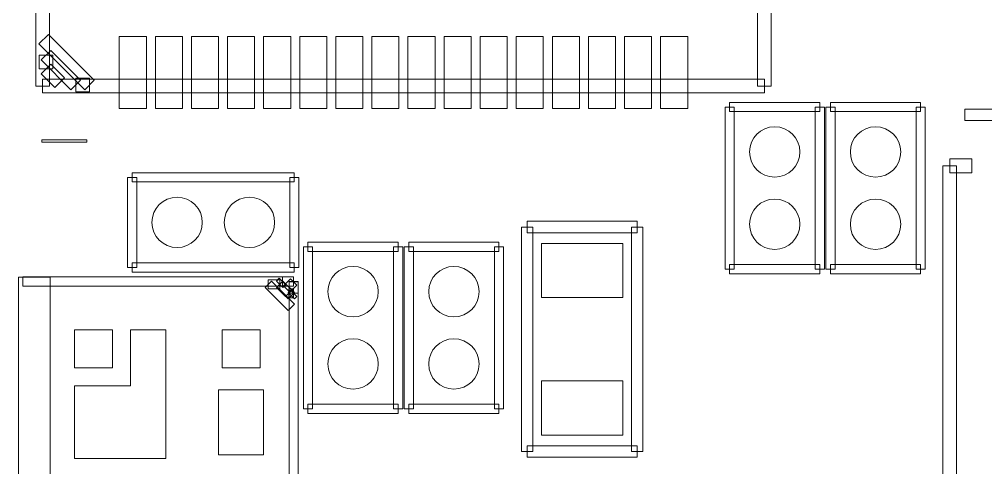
# Model space of a CAD drawing. Header units: millimetres. Extents: x -62 to 58, y -47 to 48.
# Drawn here: x -19.9 to -9.19, y -15.57 to -10.6 of the extents above; entities that cross this region are included whole.
import ezdxf

# ---------------------------------------------------------------- set-up
doc = ezdxf.new("R2010")
doc.units = ezdxf.units.MM
doc.header["$MEASUREMENT"] = 0
for name, color, linetype in [('BG_OUTLINE', 7, 'Continuous'), ('PG_SILKSCREEN_TOP', 7, 'Continuous'), ('PIN_SOLDERMASK_TOP', 7, 'Continuous')]:
    doc.layers.add(name, color=color, linetype=linetype)

msp = doc.modelspace()

# ---------------------------------------------------------------- linework, layer by layer
at = {"layer": 'BG_OUTLINE', "lineweight": 9}
msp.add_open_spline([(-39.9999, -35.8165), (-39.9999, -35.8165), (-39.9999, 34.1833), (-39.9999, 34.1833), (-39.9999, 34.1833), (-39.9999, 34.1833), (39.9999, 34.1833), (39.9999, 34.1833), (39.9999, 34.1833), (39.9999, 34.1833), (39.9999, -35.8165), (39.9999, -35.8165), (39.9999, -35.8165), (39.9999, -35.8165), (-39.9999, -35.8165), (-39.9999, -35.8165)], degree=3, knots=[0, 0, 0, 0, 0.25, 0.25, 0.25, 0.25, 0.5, 0.5, 0.5, 0.5, 0.75, 0.75, 0.75, 0.75, 1, 1, 1, 1], dxfattribs=at)
at = {"layer": 'PG_SILKSCREEN_TOP', "lineweight": 9}
for points in [[(-19.7213, -3.3406), (-19.7213, -3.3406), (-19.5713, -3.3406), (-19.5713, -3.3406), (-19.5713, -3.3406), (-19.5713, -3.3406), (-19.5713, -11.3405), (-19.5713, -11.3405), (-19.5713, -11.3405), (-19.5713, -11.3405), (-19.7213, -11.3405), (-19.7213, -11.3405), (-19.7213, -11.3405), (-19.7213, -11.3405), (-19.7213, -3.3406), (-19.7213, -3.3406)], [(-11.5714, -11.3405), (-11.5714, -11.3405), (-11.7214, -11.3405), (-11.7214, -11.3405), (-11.7214, -11.3405), (-11.7214, -11.3405), (-11.7214, -3.3406), (-11.7214, -3.3406), (-11.7214, -3.3406), (-11.7214, -3.3406), (-11.5714, -3.3406), (-11.5714, -3.3406), (-11.5714, -3.3406), (-11.5714, -3.3406), (-11.5714, -11.3405), (-11.5714, -11.3405)], [(-19.6872, -10.8734), (-19.6872, -10.8734), (-19.5811, -10.7673), (-19.5811, -10.7673), (-19.5811, -10.7673), (-19.5811, -10.7673), (-19.0731, -11.2753), (-19.0731, -11.2753), (-19.0731, -11.2753), (-19.0731, -11.2753), (-19.1792, -11.3814), (-19.1792, -11.3814), (-19.1792, -11.3814), (-19.1792, -11.3814), (-19.6872, -10.8734), (-19.6872, -10.8734)], [(-19.6838, -10.9982), (-19.6838, -10.9982), (-19.5337, -10.9982), (-19.5337, -10.9982), (-19.5337, -10.9982), (-19.5337, -10.9982), (-19.5337, -11.1506), (-19.5337, -11.1506), (-19.5337, -11.1506), (-19.5337, -11.1506), (-19.6838, -11.1506), (-19.6838, -11.1506), (-19.6838, -11.1506), (-19.6838, -11.1506), (-19.6838, -10.9982), (-19.6838, -10.9982)], [(-19.2255, -11.2753), (-19.2255, -11.2753), (-19.3316, -11.3814), (-19.3316, -11.3814), (-19.3316, -11.3814), (-19.3316, -11.3814), (-19.6618, -11.0512), (-19.6618, -11.0512), (-19.6618, -11.0512), (-19.6618, -11.0512), (-19.5557, -10.9451), (-19.5557, -10.9451), (-19.5557, -10.9451), (-19.5557, -10.9451), (-19.2255, -11.2753), (-19.2255, -11.2753)], [(-19.6618, -11.2036), (-19.6618, -11.2036), (-19.5557, -11.0975), (-19.5557, -11.0975), (-19.5557, -11.0975), (-19.5557, -11.0975), (-19.4033, -11.2499), (-19.4033, -11.2499), (-19.4033, -11.2499), (-19.4033, -11.2499), (-19.5094, -11.356), (-19.5094, -11.356), (-19.5094, -11.356), (-19.5094, -11.356), (-19.6618, -11.2036), (-19.6618, -11.2036)], [(-19.6463, -11.4155), (-19.6463, -11.4155), (-19.6463, -11.2655), (-19.6463, -11.2655), (-19.6463, -11.2655), (-19.6463, -11.2655), (-11.6464, -11.2655), (-11.6464, -11.2655), (-11.6464, -11.2655), (-11.6464, -11.2655), (-11.6464, -11.4155), (-11.6464, -11.4155), (-11.6464, -11.4155), (-11.6464, -11.4155), (-19.6463, -11.4155), (-19.6463, -11.4155)], [(-19.1262, -11.2533), (-19.1262, -11.2533), (-19.1262, -11.4034), (-19.1262, -11.4034), (-19.1262, -11.4034), (-19.1262, -11.4034), (-19.2786, -11.4034), (-19.2786, -11.4034), (-19.2786, -11.4034), (-19.2786, -11.4034), (-19.2786, -11.2533), (-19.2786, -11.2533), (-19.2786, -11.2533), (-19.2786, -11.2533), (-19.1262, -11.2533), (-19.1262, -11.2533)], [(-12.0314, -11.6238), (-12.0314, -11.6238), (-12.0314, -11.5222), (-12.0314, -11.5222), (-12.0314, -11.5222), (-12.0314, -11.5222), (-11.0317, -11.5222), (-11.0317, -11.5222), (-11.0317, -11.5222), (-11.0317, -11.5222), (-11.0317, -11.6238), (-11.0317, -11.6238), (-11.0317, -11.6238), (-11.0317, -11.6238), (-12.0314, -11.6238), (-12.0314, -11.6238)], [(-10.9138, -11.6238), (-10.9138, -11.6238), (-10.9138, -11.5222), (-10.9138, -11.5222), (-10.9138, -11.5222), (-10.9138, -11.5222), (-9.9141, -11.5222), (-9.9141, -11.5222), (-9.9141, -11.5222), (-9.9141, -11.5222), (-9.9141, -11.6238), (-9.9141, -11.6238), (-9.9141, -11.6238), (-9.9141, -11.6238), (-10.9138, -11.6238), (-10.9138, -11.6238)], [(-11.9806, -13.3697), (-11.9806, -13.3697), (-12.0822, -13.3697), (-12.0822, -13.3697), (-12.0822, -13.3697), (-12.0822, -13.3697), (-12.0822, -11.573), (-12.0822, -11.573), (-12.0822, -11.573), (-12.0822, -11.573), (-11.9806, -11.573), (-11.9806, -11.573), (-11.9806, -11.573), (-11.9806, -11.573), (-11.9806, -13.3697), (-11.9806, -13.3697)], [(-11.0825, -11.573), (-11.0825, -11.573), (-10.9809, -11.573), (-10.9809, -11.573), (-10.9809, -11.573), (-10.9809, -11.573), (-10.9809, -13.3697), (-10.9809, -13.3697), (-10.9809, -13.3697), (-10.9809, -13.3697), (-11.0825, -13.3697), (-11.0825, -13.3697), (-11.0825, -13.3697), (-11.0825, -13.3697), (-11.0825, -11.573), (-11.0825, -11.573)], [(-10.863, -13.3697), (-10.863, -13.3697), (-10.9646, -13.3697), (-10.9646, -13.3697), (-10.9646, -13.3697), (-10.9646, -13.3697), (-10.9646, -11.573), (-10.9646, -11.573), (-10.9646, -11.573), (-10.9646, -11.573), (-10.863, -11.573), (-10.863, -11.573), (-10.863, -11.573), (-10.863, -11.573), (-10.863, -13.3697), (-10.863, -13.3697)], [(-9.9649, -11.573), (-9.9649, -11.573), (-9.8633, -11.573), (-9.8633, -11.573), (-9.8633, -11.573), (-9.8633, -11.573), (-9.8633, -13.3697), (-9.8633, -13.3697), (-9.8633, -13.3697), (-9.8633, -13.3697), (-9.9649, -13.3697), (-9.9649, -13.3697), (-9.9649, -13.3697), (-9.9649, -13.3697), (-9.9649, -11.573), (-9.9649, -11.573)], [(-9.4234, -11.7221), (-9.4234, -11.7221), (-9.4234, -11.5951), (-9.4234, -11.5951), (-9.4234, -11.5951), (-9.4234, -11.5951), (-8.7376, -11.5951), (-8.7376, -11.5951), (-8.7376, -11.5951), (-8.7376, -11.5951), (-8.7376, -11.7221), (-8.7376, -11.7221), (-8.7376, -11.7221), (-8.7376, -11.7221), (-9.4234, -11.7221), (-9.4234, -11.7221)], [(-19.1556, -11.9634), (-19.1556, -11.9634), (-19.6555, -11.9634), (-19.6555, -11.9634), (-19.6555, -11.9634), (-19.6555, -11.9634), (-19.6555, -11.938), (-19.6555, -11.938), (-19.6555, -11.938), (-19.6555, -11.938), (-19.1556, -11.938), (-19.1556, -11.938), (-19.1556, -11.938), (-19.1556, -11.938), (-19.1556, -11.9634), (-19.1556, -11.9634)], [(-9.5923, -12.3012), (-9.5923, -12.3012), (-9.5923, -12.1488), (-9.5923, -12.1488), (-9.5923, -12.1488), (-9.5923, -12.1488), (-9.3472, -12.1488), (-9.3472, -12.1488), (-9.3472, -12.1488), (-9.3472, -12.1488), (-9.3472, -12.3012), (-9.3472, -12.3012), (-9.3472, -12.3012), (-9.3472, -12.3012), (-9.5923, -12.3012), (-9.5923, -12.3012)], [(-18.6529, -12.4033), (-18.6529, -12.4033), (-18.6529, -12.3017), (-18.6529, -12.3017), (-18.6529, -12.3017), (-18.6529, -12.3017), (-16.8562, -12.3017), (-16.8562, -12.3017), (-16.8562, -12.3017), (-16.8562, -12.3017), (-16.8562, -12.4033), (-16.8562, -12.4033), (-16.8562, -12.4033), (-16.8562, -12.4033), (-18.6529, -12.4033), (-18.6529, -12.4033)], [(-9.5161, -19.5249), (-9.5161, -19.5249), (-9.6685, -19.5249), (-9.6685, -19.5249), (-9.6685, -19.5249), (-9.6685, -19.5249), (-9.6685, -12.225), (-9.6685, -12.225), (-9.6685, -12.225), (-9.6685, -12.225), (-9.5161, -12.225), (-9.5161, -12.225), (-9.5161, -12.225), (-9.5161, -12.225), (-9.5161, -19.5249), (-9.5161, -19.5249)], [(-18.6021, -13.3522), (-18.6021, -13.3522), (-18.7037, -13.3522), (-18.7037, -13.3522), (-18.7037, -13.3522), (-18.7037, -13.3522), (-18.7037, -12.3525), (-18.7037, -12.3525), (-18.7037, -12.3525), (-18.7037, -12.3525), (-18.6021, -12.3525), (-18.6021, -12.3525), (-18.6021, -12.3525), (-18.6021, -12.3525), (-18.6021, -13.3522), (-18.6021, -13.3522)], [(-16.907, -12.3525), (-16.907, -12.3525), (-16.8054, -12.3525), (-16.8054, -12.3525), (-16.8054, -12.3525), (-16.8054, -12.3525), (-16.8054, -13.3522), (-16.8054, -13.3522), (-16.8054, -13.3522), (-16.8054, -13.3522), (-16.907, -13.3522), (-16.907, -13.3522), (-16.907, -13.3522), (-16.907, -13.3522), (-16.907, -12.3525), (-16.907, -12.3525)], [(-13.0556, -12.8397), (-13.0556, -12.8397), (-13.0556, -12.9667), (-13.0556, -12.9667), (-13.0556, -12.9667), (-13.0556, -12.9667), (-14.2748, -12.9667), (-14.2748, -12.9667), (-14.2748, -12.9667), (-14.2748, -12.9667), (-14.2748, -12.8397), (-14.2748, -12.8397), (-14.2748, -12.8397), (-14.2748, -12.8397), (-13.0556, -12.8397), (-13.0556, -12.8397)], [(-14.3383, -12.9032), (-14.3383, -12.9032), (-14.2113, -12.9032), (-14.2113, -12.9032), (-14.2113, -12.9032), (-14.2113, -12.9032), (-14.2113, -15.3924), (-14.2113, -15.3924), (-14.2113, -15.3924), (-14.2113, -15.3924), (-14.3383, -15.3924), (-14.3383, -15.3924), (-14.3383, -15.3924), (-14.3383, -15.3924), (-14.3383, -12.9032), (-14.3383, -12.9032)], [(-12.9921, -15.3924), (-12.9921, -15.3924), (-13.1191, -15.3924), (-13.1191, -15.3924), (-13.1191, -15.3924), (-13.1191, -15.3924), (-13.1191, -12.9032), (-13.1191, -12.9032), (-13.1191, -12.9032), (-13.1191, -12.9032), (-12.9921, -12.9032), (-12.9921, -12.9032), (-12.9921, -12.9032), (-12.9921, -12.9032), (-12.9921, -15.3924), (-12.9921, -15.3924)], [(-16.6542, -14.9191), (-16.6542, -14.9191), (-16.7558, -14.9191), (-16.7558, -14.9191), (-16.7558, -14.9191), (-16.7558, -14.9191), (-16.7558, -13.1224), (-16.7558, -13.1224), (-16.7558, -13.1224), (-16.7558, -13.1224), (-16.6542, -13.1224), (-16.6542, -13.1224), (-16.6542, -13.1224), (-16.6542, -13.1224), (-16.6542, -14.9191), (-16.6542, -14.9191)], [(-16.705, -13.1732), (-16.705, -13.1732), (-16.705, -13.0716), (-16.705, -13.0716), (-16.705, -13.0716), (-16.705, -13.0716), (-15.7053, -13.0716), (-15.7053, -13.0716), (-15.7053, -13.0716), (-15.7053, -13.0716), (-15.7053, -13.1732), (-15.7053, -13.1732), (-15.7053, -13.1732), (-15.7053, -13.1732), (-16.705, -13.1732), (-16.705, -13.1732)], [(-15.7561, -13.1224), (-15.7561, -13.1224), (-15.6545, -13.1224), (-15.6545, -13.1224), (-15.6545, -13.1224), (-15.6545, -13.1224), (-15.6545, -14.9191), (-15.6545, -14.9191), (-15.6545, -14.9191), (-15.6545, -14.9191), (-15.7561, -14.9191), (-15.7561, -14.9191), (-15.7561, -14.9191), (-15.7561, -14.9191), (-15.7561, -13.1224), (-15.7561, -13.1224)], [(-15.5366, -14.9191), (-15.5366, -14.9191), (-15.6382, -14.9191), (-15.6382, -14.9191), (-15.6382, -14.9191), (-15.6382, -14.9191), (-15.6382, -13.1224), (-15.6382, -13.1224), (-15.6382, -13.1224), (-15.6382, -13.1224), (-15.5366, -13.1224), (-15.5366, -13.1224), (-15.5366, -13.1224), (-15.5366, -13.1224), (-15.5366, -14.9191), (-15.5366, -14.9191)], [(-15.5874, -13.1732), (-15.5874, -13.1732), (-15.5874, -13.0716), (-15.5874, -13.0716), (-15.5874, -13.0716), (-15.5874, -13.0716), (-14.5877, -13.0716), (-14.5877, -13.0716), (-14.5877, -13.0716), (-14.5877, -13.0716), (-14.5877, -13.1732), (-14.5877, -13.1732), (-14.5877, -13.1732), (-14.5877, -13.1732), (-15.5874, -13.1732), (-15.5874, -13.1732)], [(-14.6385, -13.1224), (-14.6385, -13.1224), (-14.5369, -13.1224), (-14.5369, -13.1224), (-14.5369, -13.1224), (-14.5369, -13.1224), (-14.5369, -14.9191), (-14.5369, -14.9191), (-14.5369, -14.9191), (-14.5369, -14.9191), (-14.6385, -14.9191), (-14.6385, -14.9191), (-14.6385, -14.9191), (-14.6385, -14.9191), (-14.6385, -13.1224), (-14.6385, -13.1224)], [(-16.8562, -13.3014), (-16.8562, -13.3014), (-16.8562, -13.403), (-16.8562, -13.403), (-16.8562, -13.403), (-16.8562, -13.403), (-18.6529, -13.403), (-18.6529, -13.403), (-18.6529, -13.403), (-18.6529, -13.403), (-18.6529, -13.3014), (-18.6529, -13.3014), (-18.6529, -13.3014), (-18.6529, -13.3014), (-16.8562, -13.3014), (-16.8562, -13.3014)], [(-11.0317, -13.3189), (-11.0317, -13.3189), (-11.0317, -13.4205), (-11.0317, -13.4205), (-11.0317, -13.4205), (-11.0317, -13.4205), (-12.0314, -13.4205), (-12.0314, -13.4205), (-12.0314, -13.4205), (-12.0314, -13.4205), (-12.0314, -13.3189), (-12.0314, -13.3189), (-12.0314, -13.3189), (-12.0314, -13.3189), (-11.0317, -13.3189), (-11.0317, -13.3189)], [(-9.9141, -13.3189), (-9.9141, -13.3189), (-9.9141, -13.4205), (-9.9141, -13.4205), (-9.9141, -13.4205), (-9.9141, -13.4205), (-10.9138, -13.4205), (-10.9138, -13.4205), (-10.9138, -13.4205), (-10.9138, -13.4205), (-10.9138, -13.3189), (-10.9138, -13.3189), (-10.9138, -13.3189), (-10.9138, -13.3189), (-9.9141, -13.3189), (-9.9141, -13.3189)], [(-16.8642, -13.4573), (-16.8642, -13.4573), (-16.8642, -13.5573), (-16.8642, -13.5573), (-16.8642, -13.5573), (-16.8642, -13.5573), (-19.8641, -13.5573), (-19.8641, -13.5573), (-19.8641, -13.5573), (-19.8641, -13.5573), (-19.8641, -13.4573), (-19.8641, -13.4573), (-19.8641, -13.4573), (-19.8641, -13.4573), (-16.8642, -13.4573), (-16.8642, -13.4573)], [(-17.145, -13.5882), (-17.145, -13.5882), (-17.145, -13.4882), (-17.145, -13.4882), (-17.145, -13.4882), (-17.145, -13.4882), (-17.018, -13.4882), (-17.018, -13.4882), (-17.018, -13.4882), (-17.018, -13.4882), (-17.018, -13.5882), (-17.018, -13.5882), (-17.018, -13.5882), (-17.018, -13.5882), (-17.145, -13.5882), (-17.145, -13.5882)], [(-16.9826, -13.5735), (-16.9826, -13.5735), (-17.0533, -13.5028), (-17.0533, -13.5028), (-17.0533, -13.5028), (-17.0533, -13.5028), (-17.0225, -13.472), (-17.0225, -13.472), (-17.0225, -13.472), (-17.0225, -13.472), (-16.9518, -13.5427), (-16.9518, -13.5427), (-16.9518, -13.5427), (-16.9518, -13.5427), (-16.9826, -13.5735), (-16.9826, -13.5735)], [(-16.9871, -13.5573), (-16.9871, -13.5573), (-16.9871, -13.4573), (-16.9871, -13.4573), (-16.9871, -13.4573), (-16.9871, -13.4573), (-16.8642, -13.4573), (-16.8642, -13.4573), (-16.8642, -13.4573), (-16.8642, -13.4573), (-16.8642, -13.5573), (-16.8642, -13.5573), (-16.8642, -13.5573), (-16.8642, -13.5573), (-16.9871, -13.5573), (-16.9871, -13.5573)], [(-16.8995, -13.476), (-16.8995, -13.476), (-16.8288, -13.5467), (-16.8288, -13.5467), (-16.8288, -13.5467), (-16.8288, -13.5467), (-16.9064, -13.6243), (-16.9064, -13.6243), (-16.9064, -13.6243), (-16.9064, -13.6243), (-16.9771, -13.5536), (-16.9771, -13.5536), (-16.9771, -13.5536), (-16.9771, -13.5536), (-16.8995, -13.476), (-16.8995, -13.476)], [(-16.8556, -13.7568), (-16.8556, -13.7568), (-16.9263, -13.8275), (-16.9263, -13.8275), (-16.9263, -13.8275), (-16.9263, -13.8275), (-17.1803, -13.5735), (-17.1803, -13.5735), (-17.1803, -13.5735), (-17.1803, -13.5735), (-17.1096, -13.5028), (-17.1096, -13.5028), (-17.1096, -13.5028), (-17.1096, -13.5028), (-16.8556, -13.7568), (-16.8556, -13.7568)], [(-17.0533, -13.5735), (-17.0533, -13.5735), (-16.9826, -13.5028), (-16.9826, -13.5028), (-16.9826, -13.5028), (-16.9826, -13.5028), (-16.8556, -13.6298), (-16.8556, -13.6298), (-16.8556, -13.6298), (-16.8556, -13.6298), (-16.9263, -13.7005), (-16.9263, -13.7005), (-16.9263, -13.7005), (-16.9263, -13.7005), (-17.0533, -13.5735), (-17.0533, -13.5735)], [(-16.8824, -13.603), (-16.8824, -13.603), (-16.9531, -13.6737), (-16.9531, -13.6737), (-16.9531, -13.6737), (-16.9531, -13.6737), (-17.0533, -13.5735), (-17.0533, -13.5735), (-17.0533, -13.5735), (-17.0533, -13.5735), (-16.9826, -13.5028), (-16.9826, -13.5028), (-16.9826, -13.5028), (-16.9826, -13.5028), (-16.8824, -13.603), (-16.8824, -13.603)], [(-16.8642, -13.5884), (-16.8642, -13.5884), (-16.8642, -13.6884), (-16.8642, -13.6884), (-16.8642, -13.6884), (-16.8642, -13.6884), (-16.9177, -13.6884), (-16.9177, -13.6884), (-16.9177, -13.6884), (-16.9177, -13.6884), (-16.9177, -13.5884), (-16.9177, -13.5884), (-16.9177, -13.5884), (-16.9177, -13.5884), (-16.8642, -13.5884), (-16.8642, -13.5884)], [(-16.8142, -16.0074), (-16.8142, -16.0074), (-16.9142, -16.0074), (-16.9142, -16.0074), (-16.9142, -16.0074), (-16.9142, -16.0074), (-16.9142, -13.5073), (-16.9142, -13.5073), (-16.9142, -13.5073), (-16.9142, -13.5073), (-16.8142, -13.5073), (-16.8142, -13.5073), (-16.8142, -13.5073), (-16.8142, -13.5073), (-16.8142, -16.0074), (-16.8142, -16.0074)], [(-16.8142, -13.6384), (-16.8142, -13.6384), (-16.9142, -13.6384), (-16.9142, -13.6384), (-16.9142, -13.6384), (-16.9142, -13.6384), (-16.9142, -13.5073), (-16.9142, -13.5073), (-16.9142, -13.5073), (-16.9142, -13.5073), (-16.8142, -13.5073), (-16.8142, -13.5073), (-16.8142, -13.5073), (-16.8142, -13.5073), (-16.8142, -13.6384), (-16.8142, -13.6384)], [(-16.9142, -13.5073), (-16.9142, -13.5073), (-16.8142, -13.5073), (-16.8142, -13.5073), (-16.8142, -13.5073), (-16.8142, -13.5073), (-16.8142, -13.5114), (-16.8142, -13.5114), (-16.8142, -13.5114), (-16.8142, -13.5114), (-16.9142, -13.5114), (-16.9142, -13.5114), (-16.9142, -13.5114), (-16.9142, -13.5114), (-16.9142, -13.5073), (-16.9142, -13.5073)], [(-16.8556, -13.7005), (-16.8556, -13.7005), (-16.9263, -13.6298), (-16.9263, -13.6298), (-16.9263, -13.6298), (-16.9263, -13.6298), (-16.8995, -13.603), (-16.8995, -13.603), (-16.8995, -13.603), (-16.8995, -13.603), (-16.8288, -13.6737), (-16.8288, -13.6737), (-16.8288, -13.6737), (-16.8288, -13.6737), (-16.8556, -13.7005), (-16.8556, -13.7005)], [(-15.7053, -14.8683), (-15.7053, -14.8683), (-15.7053, -14.9699), (-15.7053, -14.9699), (-15.7053, -14.9699), (-15.7053, -14.9699), (-16.705, -14.9699), (-16.705, -14.9699), (-16.705, -14.9699), (-16.705, -14.9699), (-16.705, -14.8683), (-16.705, -14.8683), (-16.705, -14.8683), (-16.705, -14.8683), (-15.7053, -14.8683), (-15.7053, -14.8683)], [(-14.5877, -14.8683), (-14.5877, -14.8683), (-14.5877, -14.9699), (-14.5877, -14.9699), (-14.5877, -14.9699), (-14.5877, -14.9699), (-15.5874, -14.9699), (-15.5874, -14.9699), (-15.5874, -14.9699), (-15.5874, -14.9699), (-15.5874, -14.8683), (-15.5874, -14.8683), (-15.5874, -14.8683), (-15.5874, -14.8683), (-14.5877, -14.8683), (-14.5877, -14.8683)], [(-14.2748, -15.4559), (-14.2748, -15.4559), (-14.2748, -15.3289), (-14.2748, -15.3289), (-14.2748, -15.3289), (-14.2748, -15.3289), (-13.0556, -15.3289), (-13.0556, -15.3289), (-13.0556, -15.3289), (-13.0556, -15.3289), (-13.0556, -15.4559), (-13.0556, -15.4559), (-13.0556, -15.4559), (-13.0556, -15.4559), (-14.2748, -15.4559), (-14.2748, -15.4559)]]:
    msp.add_open_spline(points, degree=3, knots=[0, 0, 0, 0, 0.25, 0.25, 0.25, 0.25, 0.5, 0.5, 0.5, 0.5, 0.75, 0.75, 0.75, 0.75, 1, 1, 1, 1], dxfattribs=at)
at = {"layer": 'PIN_SOLDERMASK_TOP', "lineweight": 9}
for points, knots in [([(-18.4963, -10.7906), (-18.4963, -10.7906), (-18.4963, -11.5906), (-18.4963, -11.5906), (-18.4963, -11.5906), (-18.4963, -11.5906), (-18.7963, -11.5906), (-18.7963, -11.5906), (-18.7963, -11.5906), (-18.7963, -11.5906), (-18.7963, -10.7906), (-18.7963, -10.7906), (-18.7963, -10.7906), (-18.7963, -10.7906), (-18.4963, -10.7906), (-18.4963, -10.7906)], [0, 0, 0, 0, 0.25, 0.25, 0.25, 0.25, 0.5, 0.5, 0.5, 0.5, 0.75, 0.75, 0.75, 0.75, 1, 1, 1, 1]), ([(-18.0963, -10.7906), (-18.0963, -10.7906), (-18.0963, -11.5906), (-18.0963, -11.5906), (-18.0963, -11.5906), (-18.0963, -11.5906), (-18.3963, -11.5906), (-18.3963, -11.5906), (-18.3963, -11.5906), (-18.3963, -11.5906), (-18.3963, -10.7906), (-18.3963, -10.7906), (-18.3963, -10.7906), (-18.3963, -10.7906), (-18.0963, -10.7906), (-18.0963, -10.7906)], [0, 0, 0, 0, 0.25, 0.25, 0.25, 0.25, 0.5, 0.5, 0.5, 0.5, 0.75, 0.75, 0.75, 0.75, 1, 1, 1, 1]), ([(-17.6963, -10.7906), (-17.6963, -10.7906), (-17.6963, -11.5906), (-17.6963, -11.5906), (-17.6963, -11.5906), (-17.6963, -11.5906), (-17.9963, -11.5906), (-17.9963, -11.5906), (-17.9963, -11.5906), (-17.9963, -11.5906), (-17.9963, -10.7906), (-17.9963, -10.7906), (-17.9963, -10.7906), (-17.9963, -10.7906), (-17.6963, -10.7906), (-17.6963, -10.7906)], [0, 0, 0, 0, 0.25, 0.25, 0.25, 0.25, 0.5, 0.5, 0.5, 0.5, 0.75, 0.75, 0.75, 0.75, 1, 1, 1, 1]), ([(-17.2963, -10.7906), (-17.2963, -10.7906), (-17.2963, -11.5906), (-17.2963, -11.5906), (-17.2963, -11.5906), (-17.2963, -11.5906), (-17.5963, -11.5906), (-17.5963, -11.5906), (-17.5963, -11.5906), (-17.5963, -11.5906), (-17.5963, -10.7906), (-17.5963, -10.7906), (-17.5963, -10.7906), (-17.5963, -10.7906), (-17.2963, -10.7906), (-17.2963, -10.7906)], [0, 0, 0, 0, 0.25, 0.25, 0.25, 0.25, 0.5, 0.5, 0.5, 0.5, 0.75, 0.75, 0.75, 0.75, 1, 1, 1, 1]), ([(-16.8963, -10.7906), (-16.8963, -10.7906), (-16.8963, -11.5906), (-16.8963, -11.5906), (-16.8963, -11.5906), (-16.8963, -11.5906), (-17.1963, -11.5906), (-17.1963, -11.5906), (-17.1963, -11.5906), (-17.1963, -11.5906), (-17.1963, -10.7906), (-17.1963, -10.7906), (-17.1963, -10.7906), (-17.1963, -10.7906), (-16.8963, -10.7906), (-16.8963, -10.7906)], [0, 0, 0, 0, 0.25, 0.25, 0.25, 0.25, 0.5, 0.5, 0.5, 0.5, 0.75, 0.75, 0.75, 0.75, 1, 1, 1, 1]), ([(-16.4963, -10.7906), (-16.4963, -10.7906), (-16.4963, -11.5906), (-16.4963, -11.5906), (-16.4963, -11.5906), (-16.4963, -11.5906), (-16.7963, -11.5906), (-16.7963, -11.5906), (-16.7963, -11.5906), (-16.7963, -11.5906), (-16.7963, -10.7906), (-16.7963, -10.7906), (-16.7963, -10.7906), (-16.7963, -10.7906), (-16.4963, -10.7906), (-16.4963, -10.7906)], [0, 0, 0, 0, 0.25, 0.25, 0.25, 0.25, 0.5, 0.5, 0.5, 0.5, 0.75, 0.75, 0.75, 0.75, 1, 1, 1, 1]), ([(-16.0963, -10.7906), (-16.0963, -10.7906), (-16.0963, -11.5906), (-16.0963, -11.5906), (-16.0963, -11.5906), (-16.0963, -11.5906), (-16.3963, -11.5906), (-16.3963, -11.5906), (-16.3963, -11.5906), (-16.3963, -11.5906), (-16.3963, -10.7906), (-16.3963, -10.7906), (-16.3963, -10.7906), (-16.3963, -10.7906), (-16.0963, -10.7906), (-16.0963, -10.7906)], [0, 0, 0, 0, 0.25, 0.25, 0.25, 0.25, 0.5, 0.5, 0.5, 0.5, 0.75, 0.75, 0.75, 0.75, 1, 1, 1, 1]), ([(-15.6964, -10.7906), (-15.6964, -10.7906), (-15.6964, -11.5906), (-15.6964, -11.5906), (-15.6964, -11.5906), (-15.6964, -11.5906), (-15.9963, -11.5906), (-15.9963, -11.5906), (-15.9963, -11.5906), (-15.9963, -11.5906), (-15.9963, -10.7906), (-15.9963, -10.7906), (-15.9963, -10.7906), (-15.9963, -10.7906), (-15.6964, -10.7906), (-15.6964, -10.7906)], [0, 0, 0, 0, 0.25, 0.25, 0.25, 0.25, 0.5, 0.5, 0.5, 0.5, 0.75, 0.75, 0.75, 0.75, 1, 1, 1, 1]), ([(-15.2964, -10.7906), (-15.2964, -10.7906), (-15.2964, -11.5906), (-15.2964, -11.5906), (-15.2964, -11.5906), (-15.2964, -11.5906), (-15.5964, -11.5906), (-15.5964, -11.5906), (-15.5964, -11.5906), (-15.5964, -11.5906), (-15.5964, -10.7906), (-15.5964, -10.7906), (-15.5964, -10.7906), (-15.5964, -10.7906), (-15.2964, -10.7906), (-15.2964, -10.7906)], [0, 0, 0, 0, 0.25, 0.25, 0.25, 0.25, 0.5, 0.5, 0.5, 0.5, 0.75, 0.75, 0.75, 0.75, 1, 1, 1, 1]), ([(-14.8964, -10.7906), (-14.8964, -10.7906), (-14.8964, -11.5906), (-14.8964, -11.5906), (-14.8964, -11.5906), (-14.8964, -11.5906), (-15.1964, -11.5906), (-15.1964, -11.5906), (-15.1964, -11.5906), (-15.1964, -11.5906), (-15.1964, -10.7906), (-15.1964, -10.7906), (-15.1964, -10.7906), (-15.1964, -10.7906), (-14.8964, -10.7906), (-14.8964, -10.7906)], [0, 0, 0, 0, 0.25, 0.25, 0.25, 0.25, 0.5, 0.5, 0.5, 0.5, 0.75, 0.75, 0.75, 0.75, 1, 1, 1, 1]), ([(-14.4964, -10.7906), (-14.4964, -10.7906), (-14.4964, -11.5906), (-14.4964, -11.5906), (-14.4964, -11.5906), (-14.4964, -11.5906), (-14.7964, -11.5906), (-14.7964, -11.5906), (-14.7964, -11.5906), (-14.7964, -11.5906), (-14.7964, -10.7906), (-14.7964, -10.7906), (-14.7964, -10.7906), (-14.7964, -10.7906), (-14.4964, -10.7906), (-14.4964, -10.7906)], [0, 0, 0, 0, 0.25, 0.25, 0.25, 0.25, 0.5, 0.5, 0.5, 0.5, 0.75, 0.75, 0.75, 0.75, 1, 1, 1, 1]), ([(-14.0964, -10.7906), (-14.0964, -10.7906), (-14.0964, -11.5906), (-14.0964, -11.5906), (-14.0964, -11.5906), (-14.0964, -11.5906), (-14.3964, -11.5906), (-14.3964, -11.5906), (-14.3964, -11.5906), (-14.3964, -11.5906), (-14.3964, -10.7906), (-14.3964, -10.7906), (-14.3964, -10.7906), (-14.3964, -10.7906), (-14.0964, -10.7906), (-14.0964, -10.7906)], [0, 0, 0, 0, 0.25, 0.25, 0.25, 0.25, 0.5, 0.5, 0.5, 0.5, 0.75, 0.75, 0.75, 0.75, 1, 1, 1, 1]), ([(-13.6964, -10.7906), (-13.6964, -10.7906), (-13.6964, -11.5906), (-13.6964, -11.5906), (-13.6964, -11.5906), (-13.6964, -11.5906), (-13.9964, -11.5906), (-13.9964, -11.5906), (-13.9964, -11.5906), (-13.9964, -11.5906), (-13.9964, -10.7906), (-13.9964, -10.7906), (-13.9964, -10.7906), (-13.9964, -10.7906), (-13.6964, -10.7906), (-13.6964, -10.7906)], [0, 0, 0, 0, 0.25, 0.25, 0.25, 0.25, 0.5, 0.5, 0.5, 0.5, 0.75, 0.75, 0.75, 0.75, 1, 1, 1, 1]), ([(-13.2964, -10.7906), (-13.2964, -10.7906), (-13.2964, -11.5906), (-13.2964, -11.5906), (-13.2964, -11.5906), (-13.2964, -11.5906), (-13.5964, -11.5906), (-13.5964, -11.5906), (-13.5964, -11.5906), (-13.5964, -11.5906), (-13.5964, -10.7906), (-13.5964, -10.7906), (-13.5964, -10.7906), (-13.5964, -10.7906), (-13.2964, -10.7906), (-13.2964, -10.7906)], [0, 0, 0, 0, 0.25, 0.25, 0.25, 0.25, 0.5, 0.5, 0.5, 0.5, 0.75, 0.75, 0.75, 0.75, 1, 1, 1, 1]), ([(-12.8964, -10.7906), (-12.8964, -10.7906), (-12.8964, -11.5906), (-12.8964, -11.5906), (-12.8964, -11.5906), (-12.8964, -11.5906), (-13.1964, -11.5906), (-13.1964, -11.5906), (-13.1964, -11.5906), (-13.1964, -11.5906), (-13.1964, -10.7906), (-13.1964, -10.7906), (-13.1964, -10.7906), (-13.1964, -10.7906), (-12.8964, -10.7906), (-12.8964, -10.7906)], [0, 0, 0, 0, 0.25, 0.25, 0.25, 0.25, 0.5, 0.5, 0.5, 0.5, 0.75, 0.75, 0.75, 0.75, 1, 1, 1, 1]), ([(-12.4964, -10.7906), (-12.4964, -10.7906), (-12.4964, -11.5906), (-12.4964, -11.5906), (-12.4964, -11.5906), (-12.4964, -11.5906), (-12.7964, -11.5906), (-12.7964, -11.5906), (-12.7964, -11.5906), (-12.7964, -11.5906), (-12.7964, -10.7906), (-12.7964, -10.7906), (-12.7964, -10.7906), (-12.7964, -10.7906), (-12.4964, -10.7906), (-12.4964, -10.7906)], [0, 0, 0, 0, 0.25, 0.25, 0.25, 0.25, 0.5, 0.5, 0.5, 0.5, 0.75, 0.75, 0.75, 0.75, 1, 1, 1, 1]), ([(-11.2522, -12.0705), (-11.2522, -11.9162), (-11.3772, -11.7911), (-11.5315, -11.7911), (-11.5315, -11.7911), (-11.6859, -11.7911), (-11.8109, -11.9162), (-11.8109, -12.0705), (-11.8109, -12.0705), (-11.811, -12.2248), (-11.6859, -12.3499), (-11.5316, -12.3499), (-11.5316, -12.3499), (-11.3772, -12.3499), (-11.2522, -12.2248), (-11.2522, -12.0705)], [0, 0, 0, 0, 0.25, 0.25, 0.25, 0.25, 0.5, 0.5, 0.5, 0.5, 0.75, 0.75, 0.75, 0.75, 1, 1, 1, 1]), ([(-10.1346, -12.0705), (-10.1346, -11.9162), (-10.2596, -11.7911), (-10.4139, -11.7911), (-10.4139, -11.7911), (-10.5683, -11.7911), (-10.6933, -11.9162), (-10.6933, -12.0705), (-10.6933, -12.0705), (-10.6934, -12.2248), (-10.5683, -12.3499), (-10.414, -12.3499), (-10.414, -12.3499), (-10.2596, -12.3499), (-10.1346, -12.2248), (-10.1346, -12.0705)], [0, 0, 0, 0, 0.25, 0.25, 0.25, 0.25, 0.5, 0.5, 0.5, 0.5, 0.75, 0.75, 0.75, 0.75, 1, 1, 1, 1]), ([(-17.876, -12.8523), (-17.876, -12.698), (-18.0011, -12.573), (-18.1554, -12.573), (-18.1554, -12.573), (-18.3097, -12.5729), (-18.4348, -12.698), (-18.4348, -12.8523), (-18.4348, -12.8523), (-18.4348, -13.0067), (-18.3097, -13.1317), (-18.1554, -13.1317), (-18.1554, -13.1317), (-18.0011, -13.1318), (-17.876, -13.0067), (-17.876, -12.8524)], [0, 0, 0, 0, 0.25, 0.25, 0.25, 0.25, 0.5, 0.5, 0.5, 0.5, 0.75, 0.75, 0.75, 0.75, 1, 1, 1, 1]), ([(-17.0743, -12.8523), (-17.0743, -12.698), (-17.1994, -12.573), (-17.3537, -12.573), (-17.3537, -12.573), (-17.508, -12.5729), (-17.6331, -12.698), (-17.6331, -12.8523), (-17.6331, -12.8523), (-17.6331, -13.0067), (-17.508, -13.1317), (-17.3537, -13.1317), (-17.3537, -13.1317), (-17.1994, -13.1318), (-17.0743, -13.0067), (-17.0743, -12.8524)], [0, 0, 0, 0, 0.25, 0.25, 0.25, 0.25, 0.5, 0.5, 0.5, 0.5, 0.75, 0.75, 0.75, 0.75, 1, 1, 1, 1]), ([(-11.2522, -12.8722), (-11.2522, -12.7179), (-11.3772, -12.5928), (-11.5315, -12.5928), (-11.5315, -12.5928), (-11.6859, -12.5928), (-11.8109, -12.7179), (-11.8109, -12.8722), (-11.8109, -12.8722), (-11.811, -13.0265), (-11.6859, -13.1516), (-11.5316, -13.1516), (-11.5316, -13.1516), (-11.3772, -13.1516), (-11.2522, -13.0265), (-11.2522, -12.8722)], [0, 0, 0, 0, 0.25, 0.25, 0.25, 0.25, 0.5, 0.5, 0.5, 0.5, 0.75, 0.75, 0.75, 0.75, 1, 1, 1, 1]), ([(-10.1346, -12.8722), (-10.1346, -12.7179), (-10.2596, -12.5928), (-10.4139, -12.5928), (-10.4139, -12.5928), (-10.5683, -12.5928), (-10.6933, -12.7179), (-10.6933, -12.8722), (-10.6933, -12.8722), (-10.6934, -13.0265), (-10.5683, -13.1516), (-10.414, -13.1516), (-10.414, -13.1516), (-10.2596, -13.1516), (-10.1346, -13.0265), (-10.1346, -12.8722)], [0, 0, 0, 0, 0.25, 0.25, 0.25, 0.25, 0.5, 0.5, 0.5, 0.5, 0.75, 0.75, 0.75, 0.75, 1, 1, 1, 1]), ([(-14.1151, -13.0858), (-14.1151, -13.0858), (-13.2152, -13.0858), (-13.2152, -13.0858), (-13.2152, -13.0858), (-13.2152, -13.0858), (-13.2152, -13.6858), (-13.2152, -13.6858), (-13.2152, -13.6858), (-13.2152, -13.6858), (-14.1151, -13.6858), (-14.1151, -13.6858), (-14.1151, -13.6858), (-14.1151, -13.6858), (-14.1151, -13.0858), (-14.1151, -13.0858)], [0, 0, 0, 0, 0.25, 0.25, 0.25, 0.25, 0.5, 0.5, 0.5, 0.5, 0.75, 0.75, 0.75, 0.75, 1, 1, 1, 1]), ([(-15.9258, -13.6199), (-15.9258, -13.4656), (-16.0508, -13.3405), (-16.2051, -13.3405), (-16.2051, -13.3405), (-16.3595, -13.3405), (-16.4845, -13.4656), (-16.4845, -13.6199), (-16.4845, -13.6199), (-16.4846, -13.7742), (-16.3595, -13.8993), (-16.2052, -13.8993), (-16.2052, -13.8993), (-16.0508, -13.8993), (-15.9258, -13.7742), (-15.9258, -13.6199)], [0, 0, 0, 0, 0.25, 0.25, 0.25, 0.25, 0.5, 0.5, 0.5, 0.5, 0.75, 0.75, 0.75, 0.75, 1, 1, 1, 1]), ([(-14.8082, -13.6199), (-14.8082, -13.4656), (-14.9332, -13.3405), (-15.0875, -13.3405), (-15.0875, -13.3405), (-15.2419, -13.3405), (-15.3669, -13.4656), (-15.3669, -13.6199), (-15.3669, -13.6199), (-15.367, -13.7742), (-15.2419, -13.8993), (-15.0876, -13.8993), (-15.0876, -13.8993), (-14.9332, -13.8993), (-14.8082, -13.7742), (-14.8082, -13.6199)], [0, 0, 0, 0, 0.25, 0.25, 0.25, 0.25, 0.5, 0.5, 0.5, 0.5, 0.75, 0.75, 0.75, 0.75, 1, 1, 1, 1]), ([(-19.5641, -13.4574), (-19.5641, -13.4574), (-19.5641, -16.0573), (-19.5641, -16.0573), (-19.5641, -16.0573), (-19.5641, -16.0573), (-19.9142, -16.0573), (-19.9142, -16.0573), (-19.9142, -16.0573), (-19.9142, -16.0573), (-19.9142, -13.4574), (-19.9142, -13.4574), (-19.9142, -13.4574), (-19.9142, -13.4574), (-19.5641, -13.4574), (-19.5641, -13.4574)], [0, 0, 0, 0, 0.25, 0.25, 0.25, 0.25, 0.5, 0.5, 0.5, 0.5, 0.75, 0.75, 0.75, 0.75, 1, 1, 1, 1]), ([(-18.2812, -14.0443), (-18.2812, -14.0443), (-18.2812, -15.4704), (-18.2812, -15.4704), (-18.2812, -15.4704), (-18.2812, -15.4704), (-19.2932, -15.4704), (-19.2932, -15.4704), (-19.2932, -15.4704), (-19.2932, -15.4704), (-19.2932, -14.6644), (-19.2932, -14.6644), (-19.2932, -14.6644), (-19.2932, -14.6644), (-18.6732, -14.6644), (-18.6732, -14.6644), (-18.6732, -14.6644), (-18.6732, -14.6644), (-18.6732, -14.0443), (-18.6732, -14.0443), (-18.6732, -14.0443), (-18.6732, -14.0443), (-18.2812, -14.0443), (-18.2812, -14.0443)], [0, 0, 0, 0, 0.1666667, 0.1666667, 0.1666667, 0.1666667, 0.3333333, 0.3333333, 0.3333333, 0.3333333, 0.5, 0.5, 0.5, 0.5, 0.6666667, 0.6666667, 0.6666667, 0.6666667, 0.8333333, 0.8333333, 0.8333333, 0.8333333, 1, 1, 1, 1]), ([(-18.8732, -14.0444), (-18.8732, -14.0444), (-18.8732, -14.4643), (-18.8732, -14.4643), (-18.8732, -14.4643), (-18.8732, -14.4643), (-19.2931, -14.4643), (-19.2931, -14.4643), (-19.2931, -14.4643), (-19.2931, -14.4643), (-19.2931, -14.0444), (-19.2931, -14.0444), (-19.2931, -14.0444), (-19.2931, -14.0444), (-18.8732, -14.0444), (-18.8732, -14.0444)], [0, 0, 0, 0, 0.25, 0.25, 0.25, 0.25, 0.5, 0.5, 0.5, 0.5, 0.75, 0.75, 0.75, 0.75, 1, 1, 1, 1]), ([(-17.2361, -14.0444), (-17.2361, -14.0444), (-17.2361, -14.4643), (-17.2361, -14.4643), (-17.2361, -14.4643), (-17.2361, -14.4643), (-17.6561, -14.4643), (-17.6561, -14.4643), (-17.6561, -14.4643), (-17.6561, -14.4643), (-17.6561, -14.0444), (-17.6561, -14.0444), (-17.6561, -14.0444), (-17.6561, -14.0444), (-17.2361, -14.0444), (-17.2361, -14.0444)], [0, 0, 0, 0, 0.25, 0.25, 0.25, 0.25, 0.5, 0.5, 0.5, 0.5, 0.75, 0.75, 0.75, 0.75, 1, 1, 1, 1]), ([(-15.9258, -14.4216), (-15.9258, -14.2673), (-16.0508, -14.1422), (-16.2051, -14.1422), (-16.2051, -14.1422), (-16.3595, -14.1422), (-16.4845, -14.2673), (-16.4845, -14.4216), (-16.4845, -14.4216), (-16.4846, -14.5759), (-16.3595, -14.701), (-16.2052, -14.701), (-16.2052, -14.701), (-16.0508, -14.701), (-15.9258, -14.5759), (-15.9258, -14.4216)], [0, 0, 0, 0, 0.25, 0.25, 0.25, 0.25, 0.5, 0.5, 0.5, 0.5, 0.75, 0.75, 0.75, 0.75, 1, 1, 1, 1]), ([(-14.8082, -14.4216), (-14.8082, -14.2673), (-14.9332, -14.1422), (-15.0875, -14.1422), (-15.0875, -14.1422), (-15.2419, -14.1422), (-15.3669, -14.2673), (-15.3669, -14.4216), (-15.3669, -14.4216), (-15.367, -14.5759), (-15.2419, -14.701), (-15.0876, -14.701), (-15.0876, -14.701), (-14.9332, -14.701), (-14.8082, -14.5759), (-14.8082, -14.4216)], [0, 0, 0, 0, 0.25, 0.25, 0.25, 0.25, 0.5, 0.5, 0.5, 0.5, 0.75, 0.75, 0.75, 0.75, 1, 1, 1, 1]), ([(-14.1151, -14.6098), (-14.1151, -14.6098), (-13.2152, -14.6098), (-13.2152, -14.6098), (-13.2152, -14.6098), (-13.2152, -14.6098), (-13.2152, -15.2098), (-13.2152, -15.2098), (-13.2152, -15.2098), (-13.2152, -15.2098), (-14.1151, -15.2098), (-14.1151, -15.2098), (-14.1151, -15.2098), (-14.1151, -15.2098), (-14.1151, -14.6098), (-14.1151, -14.6098)], [0, 0, 0, 0, 0.25, 0.25, 0.25, 0.25, 0.5, 0.5, 0.5, 0.5, 0.75, 0.75, 0.75, 0.75, 1, 1, 1, 1]), ([(-17.1961, -14.7074), (-17.1961, -14.7074), (-17.1961, -15.4274), (-17.1961, -15.4274), (-17.1961, -15.4274), (-17.1961, -15.4274), (-17.6961, -15.4274), (-17.6961, -15.4274), (-17.6961, -15.4274), (-17.6961, -15.4274), (-17.6961, -14.7074), (-17.6961, -14.7074), (-17.6961, -14.7074), (-17.6961, -14.7074), (-17.1961, -14.7074), (-17.1961, -14.7074)], [0, 0, 0, 0, 0.25, 0.25, 0.25, 0.25, 0.5, 0.5, 0.5, 0.5, 0.75, 0.75, 0.75, 0.75, 1, 1, 1, 1])]:
    msp.add_open_spline(points, degree=3, knots=knots, dxfattribs=at)

doc.saveas('drawing.dxf')
